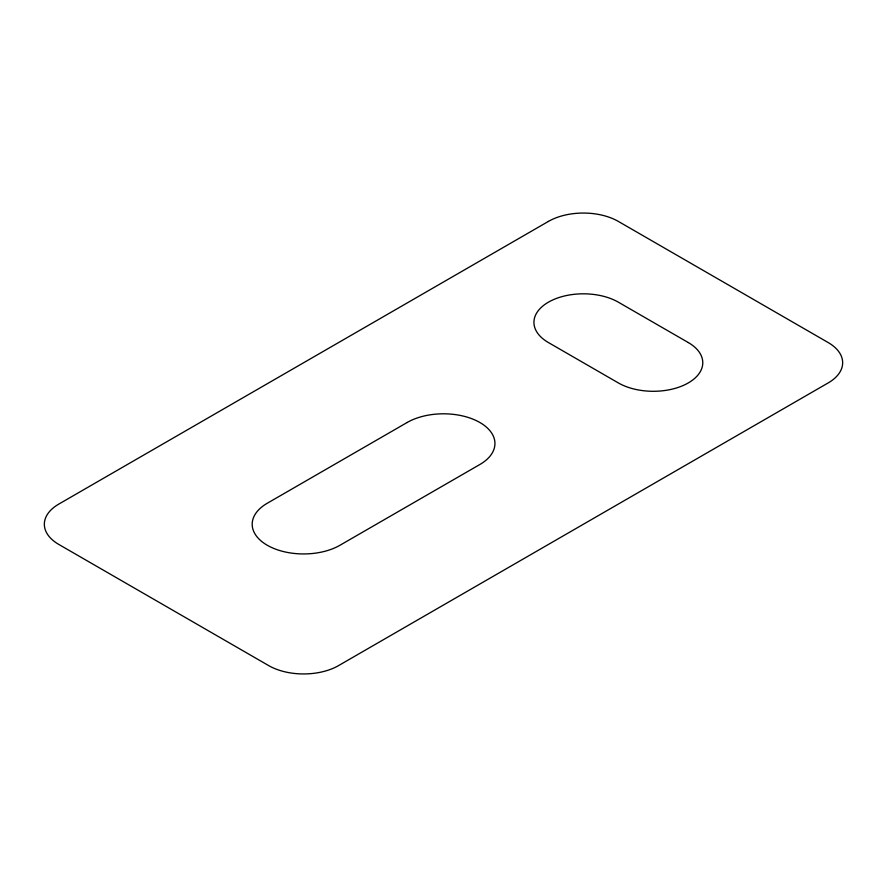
<?xml version="1.0" encoding="UTF-8"?>
<svg xmlns="http://www.w3.org/2000/svg" width="887" height="887" viewBox="0 0 887 887"><rect width="100%" height="100%" fill="white"/><g stroke="black" fill="none" stroke-linecap="round" stroke-linejoin="round"><path stroke-width="1.33" d="M548.41 221.417L58.83 504.071A49.45 28.55 0 0 0 58.83 544.452L268.65 665.583A49.45 28.55 0 0 0 338.59 665.583L828.17 382.929A49.45 28.55 0 0 0 828.17 342.548L618.35 221.417A49.45 28.55 0 0 0 548.41 221.417M407.133 422.5L267.253 503.262A51.435 29.692 0 0 0 267.253 545.25A51.435 29.692 0 0 0 339.987 545.25L479.867 464.5A51.435 29.692 0 0 0 479.867 422.5A51.435 29.692 0 0 0 407.133 422.5M688.29 342.548L618.35 302.179A49.45 28.55 0 0 0 548.41 302.179A49.45 28.55 0 0 0 548.41 342.548L618.35 382.929A49.45 28.55 0 0 0 688.29 382.929A49.45 28.55 0 0 0 688.29 342.548"/></g></svg>
